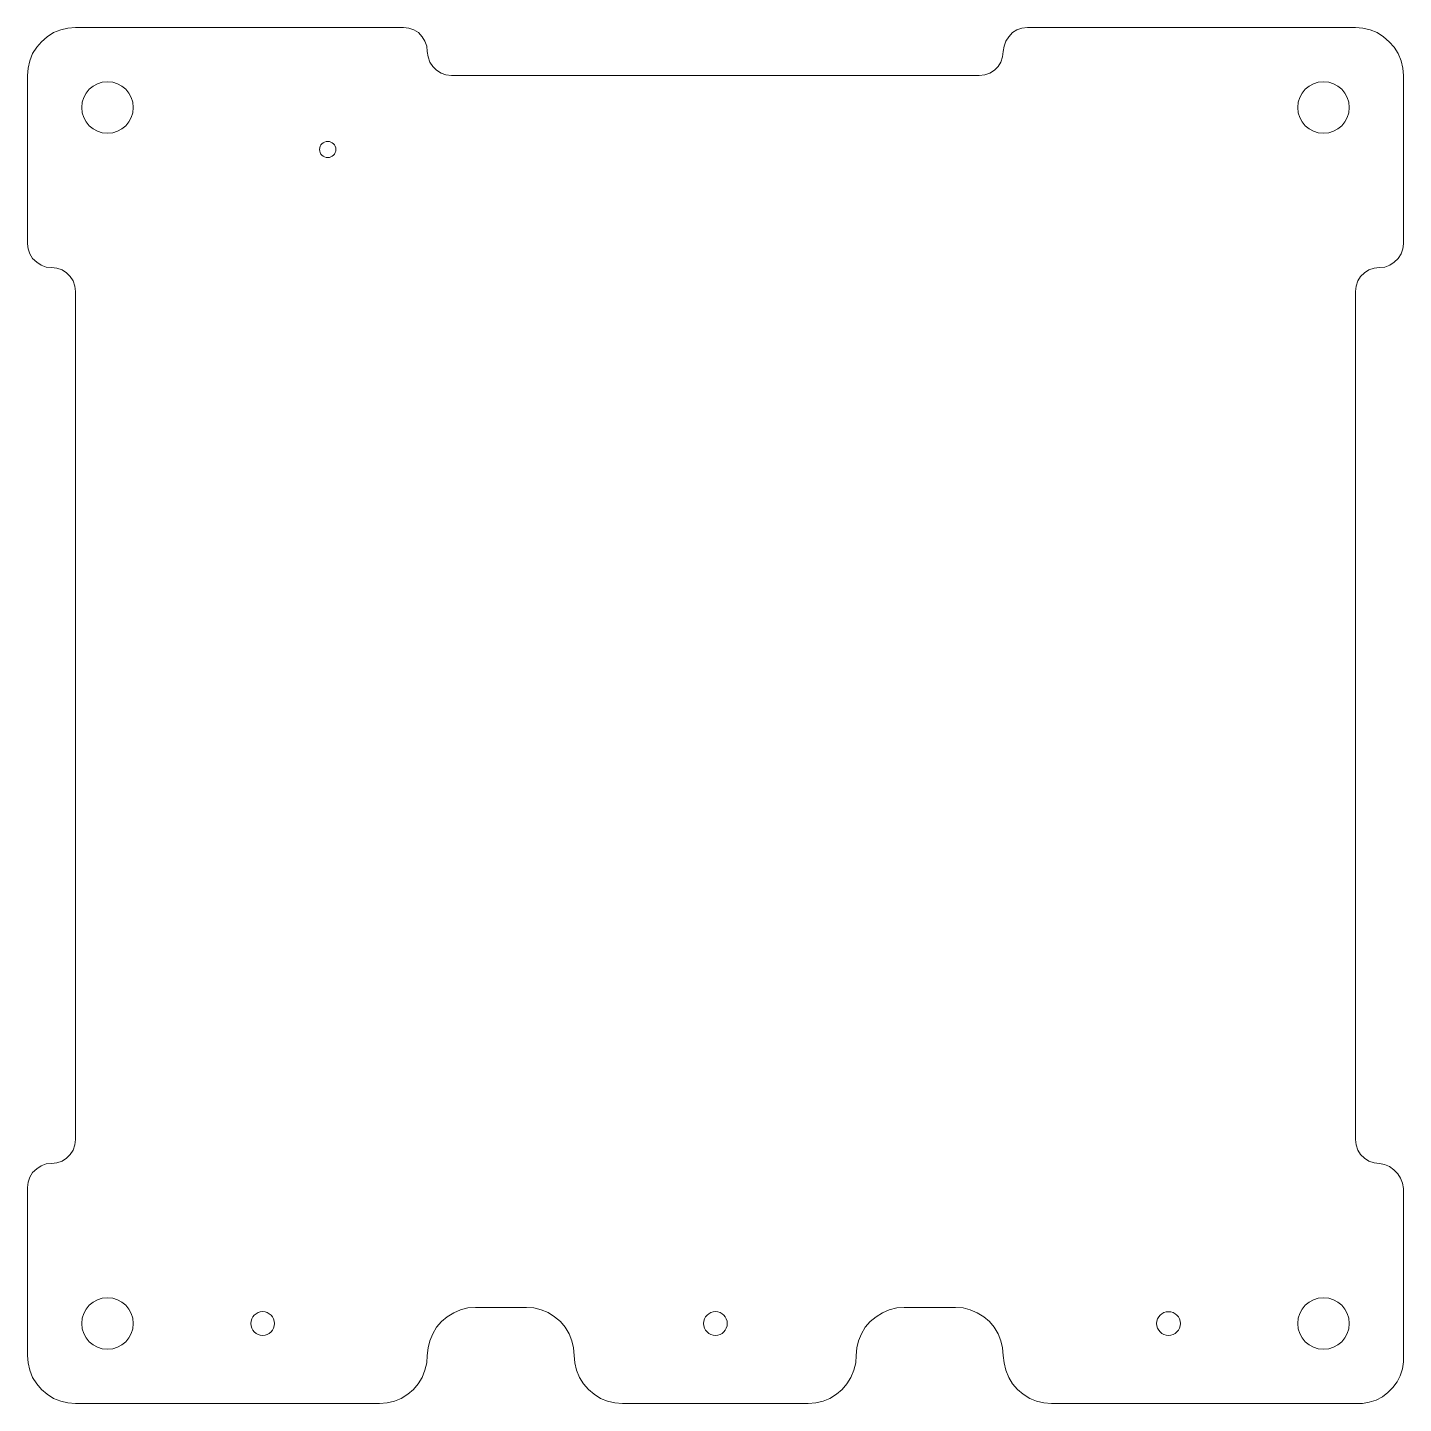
# Model space of a CAD drawing. Header units: millimetres. Extents: x -43.9 to 42.1, y -46.1 to 39.9.
import ezdxf

# ---------------------------------------------------------------- set-up
doc = ezdxf.new("R2010")
doc.units = ezdxf.units.MM
doc.header["$MEASUREMENT"] = 0
doc.layers.add('Camada 1', color=7, linetype='Continuous')

msp = doc.modelspace()

# ---------------------------------------------------------------- linework, layer by layer
at = {"layer": 'Camada 1', "color": 250, "lineweight": 18}
for points, knots in [([(39.1285, -46.0868), (39.1285, -46.0868), (20.1327, -46.0868), (20.1327, -46.0868), (20.1327, -46.0868), (19.6669, -46.0445), (19.6669, -46.0445), (19.6669, -46.0445), (19.2009, -45.9386), (19.2009, -45.9386), (19.2009, -45.9386), (18.7774, -45.7691), (18.7774, -45.7691), (18.7774, -45.7691), (18.375, -45.515), (18.375, -45.515), (18.375, -45.515), (18.0151, -45.2186), (18.0151, -45.2186), (18.0151, -45.2186), (17.6974, -44.8586), (17.6974, -44.8586), (17.6974, -44.8586), (17.4644, -44.4562), (17.4644, -44.4562), (17.4644, -44.4562), (17.2738, -44.0115), (17.2738, -44.0115), (17.2738, -44.0115), (17.1679, -43.5456), (17.1679, -43.5456), (17.1679, -43.5456), (17.1256, -43.0797), (17.1256, -43.0797), (17.1256, -43.0797), (17.0832, -42.6138), (17.0832, -42.6138), (17.0832, -42.6138), (16.9774, -42.1691), (16.9774, -42.1691), (16.9774, -42.1691), (16.808, -41.7244), (16.808, -41.7244), (16.808, -41.7244), (16.5538, -41.322), (16.5538, -41.322), (16.5538, -41.322), (16.2573, -40.962), (16.2573, -40.962), (16.2573, -40.962), (15.8973, -40.6655), (15.8973, -40.6655), (15.8973, -40.6655), (15.4949, -40.4114), (15.4949, -40.4114), (15.4949, -40.4114), (15.0502, -40.2419), (15.0502, -40.2419), (15.0502, -40.2419), (14.6055, -40.1149), (14.6055, -40.1149), (14.6055, -40.1149), (14.1397, -40.0938), (14.1397, -40.0938), (14.1397, -40.0938), (10.9278, -40.0938), (10.9278, -40.0938), (10.9278, -40.0938), (10.4619, -40.1149), (10.4619, -40.1149), (10.4619, -40.1149), (9.996, -40.2419), (9.996, -40.2419), (9.996, -40.2419), (9.5724, -40.4114), (9.5724, -40.4114), (9.5724, -40.4114), (9.1701, -40.6655), (9.1701, -40.6655), (9.1701, -40.6655), (8.81, -40.962), (8.81, -40.962), (8.81, -40.962), (8.4924, -41.322), (8.4924, -41.322), (8.4924, -41.322), (8.2595, -41.7244), (8.2595, -41.7244), (8.2595, -41.7244), (8.0689, -42.1691), (8.0689, -42.1691), (8.0689, -42.1691), (7.963, -42.6138), (7.963, -42.6138), (7.963, -42.6138), (7.9206, -43.0797), (7.9206, -43.0797), (7.9206, -43.0797), (7.8995, -43.5456), (7.8995, -43.5456), (7.8995, -43.5456), (7.7724, -44.0115), (7.7724, -44.0115), (7.7724, -44.0115), (7.603, -44.4562), (7.603, -44.4562), (7.603, -44.4562), (7.3488, -44.8586), (7.3488, -44.8586), (7.3488, -44.8586), (7.0524, -45.2186), (7.0524, -45.2186), (7.0524, -45.2186), (6.6924, -45.515), (6.6924, -45.515), (6.6924, -45.515), (6.29, -45.7691), (6.29, -45.7691), (6.29, -45.7691), (5.8665, -45.9386), (5.8665, -45.9386), (5.8665, -45.9386), (5.4006, -46.0445), (5.4006, -46.0445), (5.4006, -46.0445), (4.9346, -46.0869), (4.9346, -46.0869), (4.9346, -46.0869), (-6.687, -46.086), (-6.687, -46.086), (-6.687, -46.086), (-7.1528, -46.0437), (-7.1528, -46.0437), (-7.1528, -46.0437), (-7.6187, -45.9378), (-7.6187, -45.9378), (-7.6187, -45.9378), (-8.0422, -45.7683), (-8.0422, -45.7683), (-8.0422, -45.7683), (-8.4446, -45.5142), (-8.4446, -45.5142), (-8.4446, -45.5142), (-8.8046, -45.2178), (-8.8046, -45.2178), (-8.8046, -45.2178), (-9.1223, -44.8578), (-9.1223, -44.8578), (-9.1223, -44.8578), (-9.3553, -44.4554), (-9.3553, -44.4554), (-9.3553, -44.4554), (-9.5459, -44.0107), (-9.5459, -44.0107), (-9.5459, -44.0107), (-9.6517, -43.5448), (-9.6517, -43.5448), (-9.6517, -43.5448), (-9.694, -43.0789), (-9.694, -43.0789), (-9.694, -43.0789), (-9.7365, -42.613), (-9.7365, -42.613), (-9.7365, -42.613), (-9.8423, -42.1683), (-9.8423, -42.1683), (-9.8423, -42.1683), (-10.0117, -41.7236), (-10.0117, -41.7236), (-10.0117, -41.7236), (-10.2658, -41.3212), (-10.2658, -41.3212), (-10.2658, -41.3212), (-10.5624, -40.9612), (-10.5624, -40.9612), (-10.5624, -40.9612), (-10.9223, -40.6647), (-10.9223, -40.6647), (-10.9223, -40.6647), (-11.3247, -40.4106), (-11.3247, -40.4106), (-11.3247, -40.4106), (-11.7695, -40.2411), (-11.7695, -40.2411), (-11.7695, -40.2411), (-12.2142, -40.1141), (-12.2142, -40.1141), (-12.2142, -40.1141), (-12.68, -40.0934), (-12.68, -40.0934), (-12.68, -40.0934), (-15.8683, -40.0938), (-15.8683, -40.0938), (-15.8683, -40.0938), (-16.3342, -40.1149), (-16.3342, -40.1149), (-16.3342, -40.1149), (-16.8, -40.2419), (-16.8, -40.2419), (-16.8, -40.2419), (-17.2236, -40.4114), (-17.2236, -40.4114), (-17.2236, -40.4114), (-17.6259, -40.6655), (-17.6259, -40.6655), (-17.6259, -40.6655), (-17.986, -40.962), (-17.986, -40.962), (-17.986, -40.962), (-18.3037, -41.322), (-18.3037, -41.322), (-18.3037, -41.322), (-18.5366, -41.7244), (-18.5366, -41.7244), (-18.5366, -41.7244), (-18.7272, -42.1691), (-18.7272, -42.1691), (-18.7272, -42.1691), (-18.833, -42.6138), (-18.833, -42.6138), (-18.833, -42.6138), (-18.8754, -43.0797), (-18.8754, -43.0797), (-18.8754, -43.0797), (-18.8965, -43.5456), (-18.8965, -43.5456), (-18.8965, -43.5456), (-19.0236, -44.0115), (-19.0236, -44.0115), (-19.0236, -44.0115), (-19.1931, -44.4562), (-19.1931, -44.4562), (-19.1931, -44.4562), (-19.4472, -44.8586), (-19.4472, -44.8586), (-19.4472, -44.8586), (-19.7437, -45.2186), (-19.7437, -45.2186), (-19.7437, -45.2186), (-20.1036, -45.515), (-20.1036, -45.515), (-20.1036, -45.515), (-20.506, -45.7691), (-20.506, -45.7691), (-20.506, -45.7691), (-20.9295, -45.9386), (-20.9295, -45.9386), (-20.9295, -45.9386), (-21.3955, -46.0445), (-21.3955, -46.0445), (-21.3955, -46.0445), (-21.8614, -46.0868), (-21.8614, -46.0868), (-21.8614, -46.0868), (-40.8572, -46.0868), (-40.8572, -46.0868), (-40.8572, -46.0868), (-41.3443, -46.0445), (-41.3443, -46.0445), (-41.3443, -46.0445), (-41.789, -45.9386), (-41.789, -45.9386), (-41.789, -45.9386), (-42.2337, -45.7691), (-42.2337, -45.7691), (-42.2337, -45.7691), (-42.6361, -45.515), (-42.6361, -45.515), (-42.6361, -45.515), (-42.9961, -45.2186), (-42.9961, -45.2186), (-42.9961, -45.2186), (-43.2925, -44.8586), (-43.2925, -44.8586), (-43.2925, -44.8586), (-43.5466, -44.4562), (-43.5466, -44.4562), (-43.5466, -44.4562), (-43.7161, -44.0115), (-43.7161, -44.0115), (-43.7161, -44.0115), (-43.822, -43.5456), (-43.822, -43.5456), (-43.822, -43.5456), (-43.8643, -43.0797), (-43.8643, -43.0797), (-43.8643, -43.0797), (-43.8643, -32.5971), (-43.8643, -32.5971), (-43.8643, -32.5971), (-43.822, -32.2582), (-43.822, -32.2582), (-43.822, -32.2582), (-43.7161, -31.9406), (-43.7161, -31.9406), (-43.7161, -31.9406), (-43.5466, -31.6441), (-43.5466, -31.6441), (-43.5466, -31.6441), (-43.2925, -31.4111), (-43.2925, -31.4111), (-43.2925, -31.4111), (-43.0173, -31.2417), (-43.0173, -31.2417), (-43.0173, -31.2417), (-42.6996, -31.1147), (-42.6996, -31.1147), (-42.6996, -31.1147), (-42.3608, -31.0934), (-42.3608, -31.0934), (-42.3608, -31.0934), (-42.0219, -31.0511), (-42.0219, -31.0511), (-42.0219, -31.0511), (-41.7042, -30.9453), (-41.7042, -30.9453), (-41.7042, -30.9453), (-41.429, -30.7547), (-41.429, -30.7547), (-41.429, -30.7547), (-41.196, -30.5217), (-41.196, -30.5217), (-41.196, -30.5217), (-41.0054, -30.2464), (-41.0054, -30.2464), (-41.0054, -30.2464), (-40.8995, -29.9288), (-40.8995, -29.9288), (-40.8995, -29.9288), (-40.8572, -29.5899), (-40.8572, -29.5899), (-40.8572, -29.5899), (-40.8572, 23.4163), (-40.8572, 23.4163), (-40.8572, 23.4163), (-40.8995, 23.7551), (-40.8995, 23.7551), (-40.8995, 23.7551), (-41.0054, 24.0727), (-41.0054, 24.0727), (-41.0054, 24.0727), (-41.196, 24.3481), (-41.196, 24.3481), (-41.196, 24.3481), (-41.429, 24.581), (-41.429, 24.581), (-41.429, 24.581), (-41.7042, 24.7716), (-41.7042, 24.7716), (-41.7042, 24.7716), (-42.0219, 24.8775), (-42.0219, 24.8775), (-42.0219, 24.8775), (-42.3608, 24.9198), (-42.3608, 24.9198), (-42.3608, 24.9198), (-42.6996, 24.9411), (-42.6996, 24.9411), (-42.6996, 24.9411), (-43.0173, 25.0681), (-43.0173, 25.0681), (-43.0173, 25.0681), (-43.2925, 25.2375), (-43.2925, 25.2375), (-43.2925, 25.2375), (-43.5466, 25.4704), (-43.5466, 25.4704), (-43.5466, 25.4704), (-43.7161, 25.767), (-43.7161, 25.767), (-43.7161, 25.767), (-43.822, 26.0846), (-43.822, 26.0846), (-43.822, 26.0846), (-43.8643, 26.4023), (-43.8643, 26.4023), (-43.8643, 26.4023), (-43.8643, 36.906), (-43.8643, 36.906), (-43.8643, 36.906), (-43.822, 37.372), (-43.822, 37.372), (-43.822, 37.372), (-43.7161, 37.8379), (-43.7161, 37.8379), (-43.7161, 37.8379), (-43.5466, 38.2826), (-43.5466, 38.2826), (-43.5466, 38.2826), (-43.2925, 38.6849), (-43.2925, 38.6849), (-43.2925, 38.6849), (-42.9961, 39.0238), (-42.9961, 39.0238), (-42.9961, 39.0238), (-42.6361, 39.3414), (-42.6361, 39.3414), (-42.6361, 39.3414), (-42.2337, 39.5955), (-42.2337, 39.5955), (-42.2337, 39.5955), (-41.789, 39.7649), (-41.789, 39.7649), (-41.789, 39.7649), (-41.3443, 39.8709), (-41.3443, 39.8709), (-41.3443, 39.8709), (-40.8572, 39.9132), (-40.8572, 39.9132), (-40.8572, 39.9132), (-20.3578, 39.9132), (-20.3578, 39.9132), (-20.3578, 39.9132), (-20.0401, 39.8709), (-20.0401, 39.8709), (-20.0401, 39.8709), (-19.7225, 39.7649), (-19.7225, 39.7649), (-19.7225, 39.7649), (-19.426, 39.5955), (-19.426, 39.5955), (-19.426, 39.5955), (-19.1931, 39.3414), (-19.1931, 39.3414), (-19.1931, 39.3414), (-19.0236, 39.0661), (-19.0236, 39.0661), (-19.0236, 39.0661), (-18.8965, 38.7484), (-18.8965, 38.7484), (-18.8965, 38.7484), (-18.8754, 38.4097), (-18.8754, 38.4097), (-18.8754, 38.4097), (-18.833, 38.0708), (-18.833, 38.0708), (-18.833, 38.0708), (-18.7272, 37.7531), (-18.7272, 37.7531), (-18.7272, 37.7531), (-18.5366, 37.4778), (-18.5366, 37.4778), (-18.5366, 37.4778), (-18.3037, 37.2449), (-18.3037, 37.2449), (-18.3037, 37.2449), (-18.0071, 37.0543), (-18.0071, 37.0543), (-18.0071, 37.0543), (-17.7107, 36.9484), (-17.7107, 36.9484), (-17.7107, 36.9484), (-17.3718, 36.906), (-17.3718, 36.906), (-17.3718, 36.906), (15.622, 36.906), (15.622, 36.906), (15.622, 36.906), (15.9609, 36.9484), (15.9609, 36.9484), (15.9609, 36.9484), (16.2785, 37.0543), (16.2785, 37.0543), (16.2785, 37.0543), (16.575, 37.2449), (16.575, 37.2449), (16.575, 37.2449), (16.808, 37.4778), (16.808, 37.4778), (16.808, 37.4778), (16.9774, 37.7531), (16.9774, 37.7531), (16.9774, 37.7531), (17.0832, 38.0708), (17.0832, 38.0708), (17.0832, 38.0708), (17.1256, 38.4097), (17.1256, 38.4097), (17.1256, 38.4097), (17.1679, 38.7484), (17.1679, 38.7484), (17.1679, 38.7484), (17.2738, 39.0661), (17.2738, 39.0661), (17.2738, 39.0661), (17.4644, 39.3414), (17.4644, 39.3414), (17.4644, 39.3414), (17.6974, 39.5955), (17.6974, 39.5955), (17.6974, 39.5955), (17.9726, 39.7649), (17.9726, 39.7649), (17.9726, 39.7649), (18.2903, 39.8709), (18.2903, 39.8709), (18.2903, 39.8709), (18.6292, 39.9132), (18.6292, 39.9132), (18.6292, 39.9132), (39.1285, 39.9132), (39.1285, 39.9132), (39.1285, 39.9132), (39.5945, 39.8709), (39.5945, 39.8709), (39.5945, 39.8709), (40.0604, 39.7649), (40.0604, 39.7649), (40.0604, 39.7649), (40.4839, 39.5955), (40.4839, 39.5955), (40.4839, 39.5955), (40.8863, 39.3414), (40.8863, 39.3414), (40.8863, 39.3414), (41.2463, 39.0238), (41.2463, 39.0238), (41.2463, 39.0238), (41.5639, 38.6849), (41.5639, 38.6849), (41.5639, 38.6849), (41.7968, 38.2826), (41.7968, 38.2826), (41.7968, 38.2826), (41.9874, 37.8379), (41.9874, 37.8379), (41.9874, 37.8379), (42.0934, 37.372), (42.0934, 37.372), (42.0934, 37.372), (42.1357, 36.906), (42.1357, 36.906), (42.1357, 36.906), (42.1357, 26.4023), (42.1357, 26.4023), (42.1357, 26.4023), (42.0934, 26.0846), (42.0934, 26.0846), (42.0934, 26.0846), (41.9874, 25.767), (41.9874, 25.767), (41.9874, 25.767), (41.7968, 25.4704), (41.7968, 25.4704), (41.7968, 25.4704), (41.5639, 25.2375), (41.5639, 25.2375), (41.5639, 25.2375), (41.2886, 25.0681), (41.2886, 25.0681), (41.2886, 25.0681), (40.9709, 24.9411), (40.9709, 24.9411), (40.9709, 24.9411), (40.6322, 24.9198), (40.6322, 24.9198), (40.6322, 24.9198), (40.2933, 24.8775), (40.2933, 24.8775), (40.2933, 24.8775), (39.9756, 24.7716), (39.9756, 24.7716), (39.9756, 24.7716), (39.7003, 24.581), (39.7003, 24.581), (39.7003, 24.581), (39.4462, 24.3481), (39.4462, 24.3481), (39.4462, 24.3481), (39.2768, 24.0727), (39.2768, 24.0727), (39.2768, 24.0727), (39.1709, 23.7551), (39.1709, 23.7551), (39.1709, 23.7551), (39.1285, 23.4163), (39.1285, 23.4163), (39.1285, 23.4163), (39.1285, -29.5899), (39.1285, -29.5899), (39.1285, -29.5899), (39.1709, -29.9288), (39.1709, -29.9288), (39.1709, -29.9288), (39.2768, -30.2464), (39.2768, -30.2464), (39.2768, -30.2464), (39.4462, -30.5217), (39.4462, -30.5217), (39.4462, -30.5217), (39.7003, -30.7547), (39.7003, -30.7547), (39.7003, -30.7547), (39.9756, -30.9453), (39.9756, -30.9453), (39.9756, -30.9453), (40.2933, -31.0511), (40.2933, -31.0511), (40.2933, -31.0511), (40.6322, -31.0934), (40.6322, -31.0934), (40.6322, -31.0934), (40.9498, -31.157), (40.9498, -31.157), (40.9498, -31.157), (41.2675, -31.284), (41.2675, -31.284), (41.2675, -31.284), (41.5427, -31.4746), (41.5427, -31.4746), (41.5427, -31.4746), (41.7757, -31.7288), (41.7757, -31.7288), (41.7757, -31.7288), (41.9451, -32.0041), (41.9451, -32.0041), (41.9451, -32.0041), (42.0722, -32.3217), (42.0722, -32.3217), (42.0722, -32.3217), (42.1357, -32.6606), (42.1357, -32.6606), (42.1357, -32.6606), (42.1357, -32.9783), (42.1357, -32.9783), (42.1357, -32.9783), (42.1357, -43.482), (42.1357, -43.482), (42.1357, -43.482), (42.0722, -43.9267), (42.0722, -43.9267), (42.0722, -43.9267), (41.9239, -44.3503), (41.9239, -44.3503), (41.9239, -44.3503), (41.7333, -44.7315), (41.7333, -44.7315), (41.7333, -44.7315), (41.4792, -45.0915), (41.4792, -45.0915), (41.4792, -45.0915), (41.1615, -45.4092), (41.1615, -45.4092), (41.1615, -45.4092), (40.8228, -45.6633), (40.8228, -45.6633), (40.8228, -45.6633), (40.4204, -45.8751), (40.4204, -45.8751), (40.4204, -45.8751), (39.9968, -46.0022), (39.9968, -46.0022), (39.9968, -46.0022), (39.5732, -46.0868), (39.5732, -46.0868), (39.5732, -46.0868), (39.1285, -46.0868), (39.1285, -46.0868)], [0, 0, 0, 0, 0.0045662, 0.0045662, 0.0045662, 0.0091324, 0.0091324, 0.0091324, 0.0136986, 0.0136986, 0.0136986, 0.0182648, 0.0182648, 0.0182648, 0.0228311, 0.0228311, 0.0228311, 0.0273973, 0.0273973, 0.0273973, 0.0319635, 0.0319635, 0.0319635, 0.0365297, 0.0365297, 0.0365297, 0.0410959, 0.0410959, 0.0410959, 0.0456621, 0.0456621, 0.0456621, 0.0502283, 0.0502283, 0.0502283, 0.0547945, 0.0547945, 0.0547945, 0.0593607, 0.0593607, 0.0593607, 0.0639269, 0.0639269, 0.0639269, 0.0684932, 0.0684932, 0.0684932, 0.0730594, 0.0730594, 0.0730594, 0.0776256, 0.0776256, 0.0776256, 0.0821918, 0.0821918, 0.0821918, 0.086758, 0.086758, 0.086758, 0.0913242, 0.0913242, 0.0913242, 0.0958904, 0.0958904, 0.0958904, 0.1004566, 0.1004566, 0.1004566, 0.1050228, 0.1050228, 0.1050228, 0.109589, 0.109589, 0.109589, 0.1141553, 0.1141553, 0.1141553, 0.1187215, 0.1187215, 0.1187215, 0.1232877, 0.1232877, 0.1232877, 0.1278539, 0.1278539, 0.1278539, 0.1324201, 0.1324201, 0.1324201, 0.1369863, 0.1369863, 0.1369863, 0.1415525, 0.1415525, 0.1415525, 0.1461187, 0.1461187, 0.1461187, 0.1506849, 0.1506849, 0.1506849, 0.1552511, 0.1552511, 0.1552511, 0.1598174, 0.1598174, 0.1598174, 0.1643836, 0.1643836, 0.1643836, 0.1689498, 0.1689498, 0.1689498, 0.173516, 0.173516, 0.173516, 0.1780822, 0.1780822, 0.1780822, 0.1826484, 0.1826484, 0.1826484, 0.1872146, 0.1872146, 0.1872146, 0.1917808, 0.1917808, 0.1917808, 0.196347, 0.196347, 0.196347, 0.2009132, 0.2009132, 0.2009132, 0.2054795, 0.2054795, 0.2054795, 0.2100457, 0.2100457, 0.2100457, 0.2146119, 0.2146119, 0.2146119, 0.2191781, 0.2191781, 0.2191781, 0.2237443, 0.2237443, 0.2237443, 0.2283105, 0.2283105, 0.2283105, 0.2328767, 0.2328767, 0.2328767, 0.2374429, 0.2374429, 0.2374429, 0.2420091, 0.2420091, 0.2420091, 0.2465753, 0.2465753, 0.2465753, 0.2511416, 0.2511416, 0.2511416, 0.2557078, 0.2557078, 0.2557078, 0.260274, 0.260274, 0.260274, 0.2648402, 0.2648402, 0.2648402, 0.2694064, 0.2694064, 0.2694064, 0.2739726, 0.2739726, 0.2739726, 0.2785388, 0.2785388, 0.2785388, 0.283105, 0.283105, 0.283105, 0.2876712, 0.2876712, 0.2876712, 0.2922374, 0.2922374, 0.2922374, 0.2968037, 0.2968037, 0.2968037, 0.3013699, 0.3013699, 0.3013699, 0.3059361, 0.3059361, 0.3059361, 0.3105023, 0.3105023, 0.3105023, 0.3150685, 0.3150685, 0.3150685, 0.3196347, 0.3196347, 0.3196347, 0.3242009, 0.3242009, 0.3242009, 0.3287671, 0.3287671, 0.3287671, 0.3333333, 0.3333333, 0.3333333, 0.3378995, 0.3378995, 0.3378995, 0.3424658, 0.3424658, 0.3424658, 0.347032, 0.347032, 0.347032, 0.3515982, 0.3515982, 0.3515982, 0.3561644, 0.3561644, 0.3561644, 0.3607306, 0.3607306, 0.3607306, 0.3652968, 0.3652968, 0.3652968, 0.369863, 0.369863, 0.369863, 0.3744292, 0.3744292, 0.3744292, 0.3789954, 0.3789954, 0.3789954, 0.3835616, 0.3835616, 0.3835616, 0.3881279, 0.3881279, 0.3881279, 0.3926941, 0.3926941, 0.3926941, 0.3972603, 0.3972603, 0.3972603, 0.4018265, 0.4018265, 0.4018265, 0.4063927, 0.4063927, 0.4063927, 0.4109589, 0.4109589, 0.4109589, 0.4155251, 0.4155251, 0.4155251, 0.4200913, 0.4200913, 0.4200913, 0.4246575, 0.4246575, 0.4246575, 0.4292237, 0.4292237, 0.4292237, 0.43379, 0.43379, 0.43379, 0.4383562, 0.4383562, 0.4383562, 0.4429224, 0.4429224, 0.4429224, 0.4474886, 0.4474886, 0.4474886, 0.4520548, 0.4520548, 0.4520548, 0.456621, 0.456621, 0.456621, 0.4611872, 0.4611872, 0.4611872, 0.4657534, 0.4657534, 0.4657534, 0.4703196, 0.4703196, 0.4703196, 0.4748858, 0.4748858, 0.4748858, 0.4794521, 0.4794521, 0.4794521, 0.4840183, 0.4840183, 0.4840183, 0.4885845, 0.4885845, 0.4885845, 0.4931507, 0.4931507, 0.4931507, 0.4977169, 0.4977169, 0.4977169, 0.5022831, 0.5022831, 0.5022831, 0.5068493, 0.5068493, 0.5068493, 0.5114155, 0.5114155, 0.5114155, 0.5159817, 0.5159817, 0.5159817, 0.5205479, 0.5205479, 0.5205479, 0.5251142, 0.5251142, 0.5251142, 0.5296804, 0.5296804, 0.5296804, 0.5342466, 0.5342466, 0.5342466, 0.5388128, 0.5388128, 0.5388128, 0.543379, 0.543379, 0.543379, 0.5479452, 0.5479452, 0.5479452, 0.5525114, 0.5525114, 0.5525114, 0.5570776, 0.5570776, 0.5570776, 0.5616438, 0.5616438, 0.5616438, 0.56621, 0.56621, 0.56621, 0.5707763, 0.5707763, 0.5707763, 0.5753425, 0.5753425, 0.5753425, 0.5799087, 0.5799087, 0.5799087, 0.5844749, 0.5844749, 0.5844749, 0.5890411, 0.5890411, 0.5890411, 0.5936073, 0.5936073, 0.5936073, 0.5981735, 0.5981735, 0.5981735, 0.6027397, 0.6027397, 0.6027397, 0.6073059, 0.6073059, 0.6073059, 0.6118721, 0.6118721, 0.6118721, 0.6164384, 0.6164384, 0.6164384, 0.6210046, 0.6210046, 0.6210046, 0.6255708, 0.6255708, 0.6255708, 0.630137, 0.630137, 0.630137, 0.6347032, 0.6347032, 0.6347032, 0.6392694, 0.6392694, 0.6392694, 0.6438356, 0.6438356, 0.6438356, 0.6484018, 0.6484018, 0.6484018, 0.652968, 0.652968, 0.652968, 0.6575342, 0.6575342, 0.6575342, 0.6621005, 0.6621005, 0.6621005, 0.6666667, 0.6666667, 0.6666667, 0.6712329, 0.6712329, 0.6712329, 0.6757991, 0.6757991, 0.6757991, 0.6803653, 0.6803653, 0.6803653, 0.6849315, 0.6849315, 0.6849315, 0.6894977, 0.6894977, 0.6894977, 0.6940639, 0.6940639, 0.6940639, 0.6986301, 0.6986301, 0.6986301, 0.7031963, 0.7031963, 0.7031963, 0.7077626, 0.7077626, 0.7077626, 0.7123288, 0.7123288, 0.7123288, 0.716895, 0.716895, 0.716895, 0.7214612, 0.7214612, 0.7214612, 0.7260274, 0.7260274, 0.7260274, 0.7305936, 0.7305936, 0.7305936, 0.7351598, 0.7351598, 0.7351598, 0.739726, 0.739726, 0.739726, 0.7442922, 0.7442922, 0.7442922, 0.7488584, 0.7488584, 0.7488584, 0.7534247, 0.7534247, 0.7534247, 0.7579909, 0.7579909, 0.7579909, 0.7625571, 0.7625571, 0.7625571, 0.7671233, 0.7671233, 0.7671233, 0.7716895, 0.7716895, 0.7716895, 0.7762557, 0.7762557, 0.7762557, 0.7808219, 0.7808219, 0.7808219, 0.7853881, 0.7853881, 0.7853881, 0.7899543, 0.7899543, 0.7899543, 0.7945205, 0.7945205, 0.7945205, 0.7990868, 0.7990868, 0.7990868, 0.803653, 0.803653, 0.803653, 0.8082192, 0.8082192, 0.8082192, 0.8127854, 0.8127854, 0.8127854, 0.8173516, 0.8173516, 0.8173516, 0.8219178, 0.8219178, 0.8219178, 0.826484, 0.826484, 0.826484, 0.8310502, 0.8310502, 0.8310502, 0.8356164, 0.8356164, 0.8356164, 0.8401826, 0.8401826, 0.8401826, 0.8447489, 0.8447489, 0.8447489, 0.8493151, 0.8493151, 0.8493151, 0.8538813, 0.8538813, 0.8538813, 0.8584475, 0.8584475, 0.8584475, 0.8630137, 0.8630137, 0.8630137, 0.8675799, 0.8675799, 0.8675799, 0.8721461, 0.8721461, 0.8721461, 0.8767123, 0.8767123, 0.8767123, 0.8812785, 0.8812785, 0.8812785, 0.8858447, 0.8858447, 0.8858447, 0.890411, 0.890411, 0.890411, 0.8949772, 0.8949772, 0.8949772, 0.8995434, 0.8995434, 0.8995434, 0.9041096, 0.9041096, 0.9041096, 0.9086758, 0.9086758, 0.9086758, 0.913242, 0.913242, 0.913242, 0.9178082, 0.9178082, 0.9178082, 0.9223744, 0.9223744, 0.9223744, 0.9269406, 0.9269406, 0.9269406, 0.9315068, 0.9315068, 0.9315068, 0.9360731, 0.9360731, 0.9360731, 0.9406393, 0.9406393, 0.9406393, 0.9452055, 0.9452055, 0.9452055, 0.9497717, 0.9497717, 0.9497717, 0.9543379, 0.9543379, 0.9543379, 0.9589041, 0.9589041, 0.9589041, 0.9634703, 0.9634703, 0.9634703, 0.9680365, 0.9680365, 0.9680365, 0.9726027, 0.9726027, 0.9726027, 0.9771689, 0.9771689, 0.9771689, 0.9817352, 0.9817352, 0.9817352, 0.9863014, 0.9863014, 0.9863014, 0.9908676, 0.9908676, 0.9908676, 0.9954338, 0.9954338, 0.9954338, 1, 1, 1, 1]), ([(-37.2571, 34.9154), (-37.2571, 34.0265), (-37.9777, 33.306), (-38.8665, 33.306), (-39.7554, 33.306), (-40.476, 34.0265), (-40.476, 34.9154), (-40.476, 35.8043), (-39.7554, 36.5248), (-38.8665, 36.5248), (-37.9777, 36.5248), (-37.2571, 35.8043), (-37.2571, 34.9154)], [0, 0, 0, 0, 0.25, 0.25, 0.25, 0.5, 0.5, 0.5, 0.75, 0.75, 0.75, 1, 1, 1, 1]), ([(38.7473, 34.9154), (38.7473, 34.0265), (38.0268, 33.306), (37.1379, 33.306), (36.249, 33.306), (35.5285, 34.0265), (35.5285, 34.9154), (35.5285, 35.8043), (36.249, 36.5248), (37.1379, 36.5248), (38.0268, 36.5248), (38.7473, 35.8043), (38.7473, 34.9154)], [0, 0, 0, 0, 0.25, 0.25, 0.25, 0.5, 0.5, 0.5, 0.75, 0.75, 0.75, 1, 1, 1, 1]), ([(-24.5932, 32.2895), (-24.5932, 32.0087), (-24.8208, 31.7812), (-25.1015, 31.7812), (-25.3821, 31.7812), (-25.6097, 32.0087), (-25.6097, 32.2895), (-25.6097, 32.5702), (-25.3821, 32.7977), (-25.1015, 32.7977), (-24.8208, 32.7977), (-24.5932, 32.5702), (-24.5932, 32.2895)], [0, 0, 0, 0, 0.25, 0.25, 0.25, 0.5, 0.5, 0.5, 0.75, 0.75, 0.75, 1, 1, 1, 1]), ([(-37.2571, -41.089), (-37.2571, -41.9779), (-37.9777, -42.6985), (-38.8665, -42.6985), (-39.7554, -42.6985), (-40.476, -41.9779), (-40.476, -41.089), (-40.476, -40.2002), (-39.7554, -39.4796), (-38.8665, -39.4796), (-37.9777, -39.4796), (-37.2571, -40.2002), (-37.2571, -41.089)], [0, 0, 0, 0, 0.25, 0.25, 0.25, 0.5, 0.5, 0.5, 0.75, 0.75, 0.75, 1, 1, 1, 1]), ([(38.7473, -41.089), (38.7473, -41.9779), (38.0268, -42.6985), (37.1379, -42.6985), (36.249, -42.6985), (35.5285, -41.9779), (35.5285, -41.089), (35.5285, -40.2002), (36.249, -39.4796), (37.1379, -39.4796), (38.0268, -39.4796), (38.7473, -40.2002), (38.7473, -41.089)], [0, 0, 0, 0, 0.25, 0.25, 0.25, 0.5, 0.5, 0.5, 0.75, 0.75, 0.75, 1, 1, 1, 1]), ([(-28.4262, -41.089), (-28.4262, -41.4983), (-28.7581, -41.8302), (-29.1675, -41.8302), (-29.5768, -41.8302), (-29.9087, -41.4983), (-29.9087, -41.089), (-29.9087, -40.6796), (-29.5768, -40.3479), (-29.1675, -40.3479), (-28.7581, -40.3479), (-28.4262, -40.6796), (-28.4262, -41.089)], [0, 0, 0, 0, 0.25, 0.25, 0.25, 0.5, 0.5, 0.5, 0.75, 0.75, 0.75, 1, 1, 1, 1]), ([(-0.1294, -41.089), (-0.1294, -41.4983), (-0.4613, -41.8302), (-0.8707, -41.8302), (-1.28, -41.8302), (-1.6119, -41.4983), (-1.6119, -41.089), (-1.6119, -40.6796), (-1.28, -40.3478), (-0.8707, -40.3478), (-0.4613, -40.3478), (-0.1294, -40.6796), (-0.1294, -41.089)], [0, 0, 0, 0, 0.25, 0.25, 0.25, 0.5, 0.5, 0.5, 0.75, 0.75, 0.75, 1, 1, 1, 1]), ([(28.191, -41.0898), (28.191, -41.4991), (27.8591, -41.831), (27.4497, -41.831), (27.0404, -41.831), (26.7085, -41.4991), (26.7085, -41.0898), (26.7085, -40.6804), (27.0404, -40.3486), (27.4497, -40.3486), (27.8591, -40.3486), (28.191, -40.6804), (28.191, -41.0898)], [0, 0, 0, 0, 0.25, 0.25, 0.25, 0.5, 0.5, 0.5, 0.75, 0.75, 0.75, 1, 1, 1, 1])]:
    msp.add_open_spline(points, degree=3, knots=knots, dxfattribs=at)

doc.saveas('drawing.dxf')
